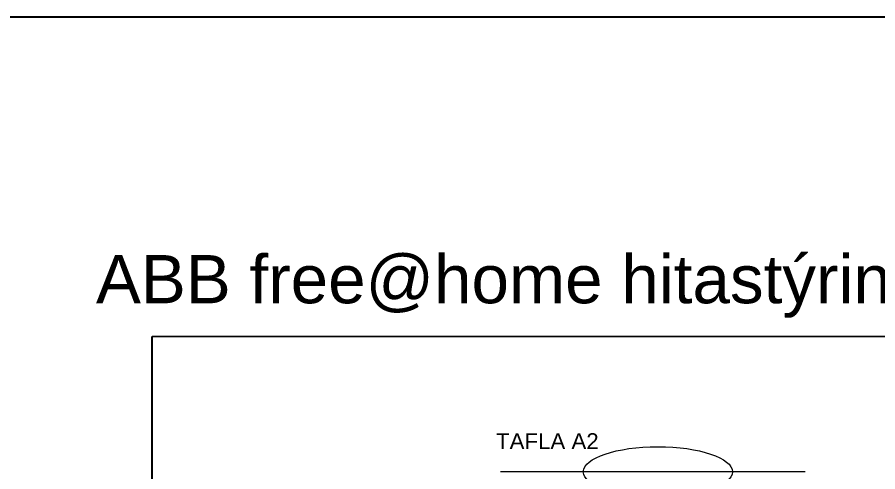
# Model space of a CAD drawing. Header units: millimetres. Extents: x -242231 to 419123, y -2399 to 525285.
# Drawn here: x -29253 to -20065, y 52979 to 57834 of the extents above; entities that cross this region are included whole.
import ezdxf

# ---------------------------------------------------------------- set-up
doc = ezdxf.new("R2010")
doc.units = ezdxf.units.MM
for name, color, linetype, lineweight in [('R-635 Töfluteikning', 7, 'Continuous', 15), ('R-lagnir', 7, 'Continuous', 25), ('Texti', 3, 'Continuous', 20)]:
    doc.layers.add(name, color=color, linetype=linetype, lineweight=lineweight)
doc.styles.get("Standard").update_dxf_attribs({"font": 'arial.ttf'})

msp = doc.modelspace()

# ---------------------------------------------------------------- linework, layer by layer
at = {"color": 7, "linetype": 'Continuous', "lineweight": 25}
for p, q in [((-27811.069, 54425.235), (-17144.831, 54428.921)), ((-27811.069, 38431.069), (-27811.069, 54425.235))]:
    msp.add_line(p, q, dxfattribs=at)
at = {"layer": 'R-635 Töfluteikning'}
msp.add_line((-20839.574, 52979.514), (-24094.797, 52979.514), dxfattribs=at)
msp.add_ellipse((-22412.662, 52979.514), major_axis=(-796.161, 0), ratio=0.33670886, dxfattribs=at)
at = {"layer": 'R-lagnir', "color": 7, "true_color": 0xffffff}
msp.add_line((-4152.075, 57833.968), (-129572.327, 57833.968), dxfattribs=at)

# ---------------------------------------------------------------- texts
at = {"color": 85, "linetype": 'Continuous', "lineweight": 25, "true_color": 0x58ba48, "insert": (-28412.321, 55294.1), "char_height": 515.05196, "attachment_point": 1}
msp.add_mtext_dynamic_manual_height_columns('ABB free@home hitastýring í töflu A2', width=12222.37354, gutter_width=21.46, heights=[0], dxfattribs=at)
at = {"layer": 'Texti', "color": 7, "insert": (-24141.107, 53391.4), "char_height": 170.1784, "attachment_point": 1}
msp.add_mtext_dynamic_manual_height_columns('TAFLA A2', width=27006.25937, gutter_width=358.765, heights=[0], dxfattribs=at)

doc.saveas('drawing.dxf')
